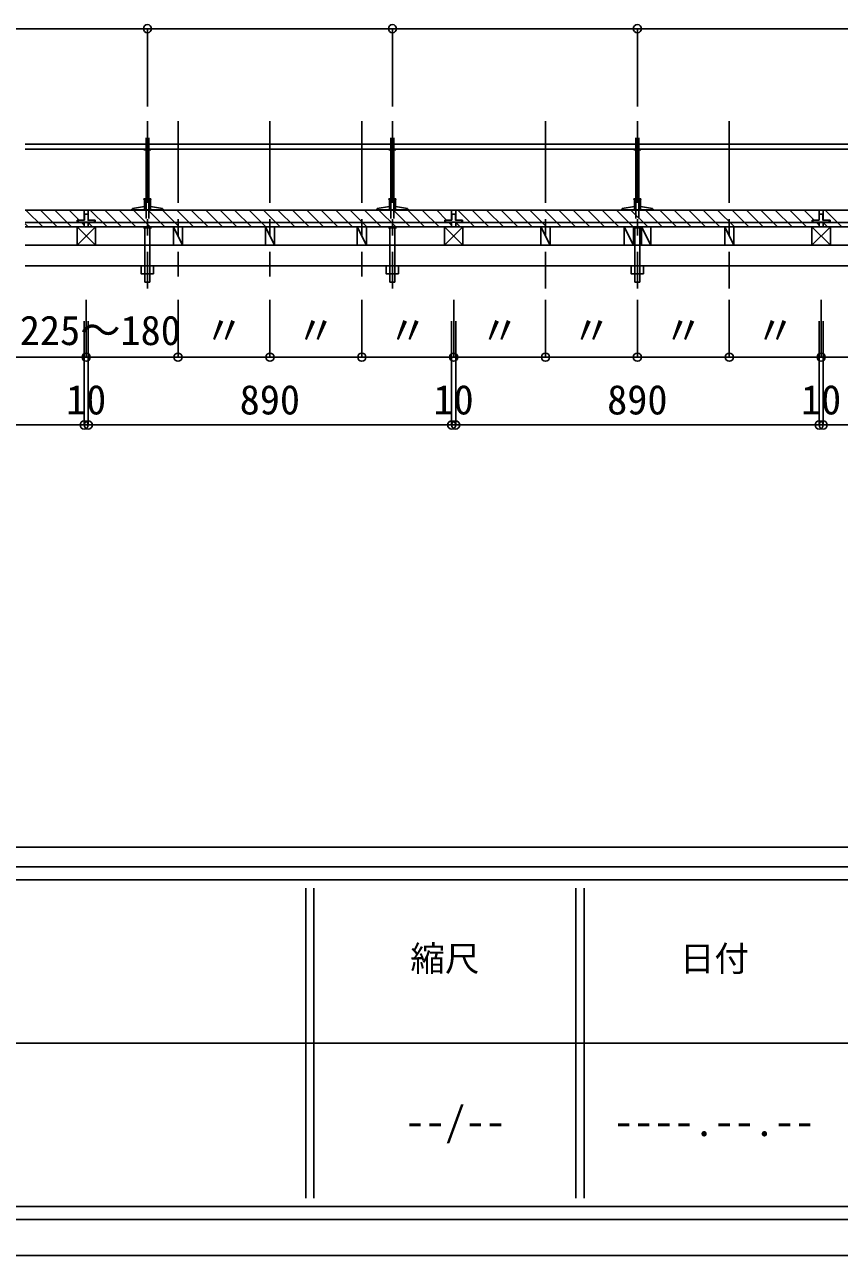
# Model space of a CAD drawing. Units: millimetres on the paper, enlarged 10 times, with parts at other scales. Extents: x 3821 to 7821, y 4568 to 7368.
# Drawn here: x 6936 to 7435, y 4568 to 5322 of the extents above; entities that cross this region are included whole.
import ezdxf
from ezdxf.enums import TextEntityAlignment as Align

# ---------------------------------------------------------------- set-up
doc = ezdxf.new("R2010")
doc.units = ezdxf.units.MM
doc.header["$LTSCALE"] = 10
doc.linetypes.add('CHAIN1', pattern=[8, 5, -1, 1, -1])
doc.linetypes.add('DASHED1', pattern=[1.8, 1.2, -0.6])
for name, color, linetype in [('0-0', 7, 'Continuous'), ('7-0', 7, 'Continuous'), ('7-1', 7, 'Continuous'), ('7-2', 3, 'Continuous'), ('7-3', 3, 'Continuous')]:
    doc.layers.add(name, color=color, linetype=linetype)
doc.styles.add('ＭＳ ゴシック', font='')
doc.styles.get('ＭＳ ゴシック').set_extended_font_data('MS Gothic')

msp = doc.modelspace()

# ---------------------------------------------------------------- linework, layer by layer
at = {"layer": '0-0', "color": 3}
for p, q in [((3820.85, 4818.18), (7820.85, 4818.18)), ((7108.35, 4793.18), (7108.35, 4603.18)), ((7113.35, 4793.18), (7113.35, 4603.18)), ((7273.85, 4793.18), (7273.85, 4603.18)), ((7278.85, 4793.18), (7278.85, 4603.18)), ((6035.85, 4698.18), (7770.85, 4698.18))]:
    msp.add_line(p, q, dxfattribs=at)
at = {"layer": '0-0', "color": 2}
for p, q in [((3860.85, 4806.18), (7780.85, 4806.18)), ((7780.85, 4798.18), (3860.85, 4798.18)), ((3860.85, 4598.18), (7780.85, 4598.18)), ((7780.85, 4590.18), (3860.85, 4590.18))]:
    msp.add_line(p, q, dxfattribs=at)
at = {"layer": '0-0', "color": 6}
msp.add_line((3820.85, 4568.18), (7820.85, 4568.18), dxfattribs=at)
at = {"layer": '7-0'}
for p, q in [((7011.46, 5294.7), (7011.46, 5271.99)), ((7161.46, 5294.7), (7161.46, 5271.99)), ((7311.46, 5294.7), (7311.46, 5271.99)), ((6936.66, 5249), (7703.64, 5249)), ((7010.58, 5252.84), (7010.58, 5215.5)), ((7012.33, 5252.84), (7012.33, 5215.5)), ((7160.58, 5252.84), (7160.58, 5215.5)), ((7162.33, 5252.84), (7162.33, 5215.5)), ((7310.58, 5252.84), (7310.58, 5215.5)), ((7312.33, 5252.84), (7312.33, 5215.5)), ((6936.66, 5246), (7703.64, 5246)), ((7009.33, 5246), (7009.33, 5245.5)), ((7009.33, 5245.5), (7013.58, 5245.5)), ((7013.58, 5246), (7013.58, 5245.5)), ((7159.33, 5246), (7159.33, 5245.5)), ((7159.33, 5245.5), (7163.58, 5245.5)), ((7163.58, 5246), (7163.58, 5245.5)), ((7309.33, 5246), (7309.33, 5245.5)), ((7309.33, 5245.5), (7313.58, 5245.5)), ((7313.58, 5246), (7313.58, 5245.5)), ((7009.58, 5210.75), (7002.21, 5209.5)), ((7013.58, 5215.5), (7009.33, 5215.5)), ((7009.33, 5215), (7009.33, 5215.5)), ((7013.58, 5215), (7009.33, 5215)), ((7009.58, 5208.75), (7009.58, 5215)), ((7013.33, 5208.75), (7013.33, 5215)), ((7020.71, 5209.5), (7013.33, 5210.75)), ((7013.58, 5215), (7013.58, 5215.5)), ((7159.58, 5210.75), (7152.21, 5209.5)), ((7163.58, 5215.5), (7159.33, 5215.5)), ((7159.33, 5215), (7159.33, 5215.5)), ((7163.58, 5215), (7159.33, 5215)), ((7159.58, 5208.75), (7159.58, 5215)), ((7163.33, 5208.75), (7163.33, 5215)), ((7170.71, 5209.5), (7163.33, 5210.75)), ((7163.58, 5215), (7163.58, 5215.5)), ((7309.58, 5210.75), (7302.21, 5209.5)), ((7313.58, 5215.5), (7309.33, 5215.5)), ((7309.33, 5215), (7309.33, 5215.5)), ((7313.58, 5215), (7309.33, 5215)), ((7309.58, 5208.75), (7309.58, 5215)), ((7313.33, 5208.75), (7313.33, 5215)), ((7320.71, 5209.5), (7313.33, 5210.75)), ((7313.58, 5215), (7313.58, 5215.5)), ((6936.66, 5208.5), (7703.64, 5208.5)), ((6972.71, 5208.5), (6972.71, 5202.5)), ((6975.08, 5206.12), (6972.83, 5206.12)), ((6972.83, 5202.37), (6972.83, 5206.12)), ((6975.21, 5208.5), (6975.21, 5202.5)), ((7001.46, 5208.75), (7001.46, 5208.5)), ((7002.21, 5208.75), (7002.21, 5209.5)), ((7020.71, 5208.75), (7020.71, 5209.5)), ((7151.46, 5208.75), (7151.46, 5208.5)), ((7152.21, 5208.75), (7152.21, 5209.5)), ((7170.71, 5208.75), (7170.71, 5209.5)), ((7197.71, 5208.5), (7197.71, 5202.5)), ((7200.08, 5206.12), (7197.83, 5206.12)), ((7197.83, 5202.37), (7197.83, 5206.12)), ((7200.21, 5208.5), (7200.21, 5202.5)), ((7301.46, 5208.75), (7301.46, 5208.5)), ((7302.21, 5208.75), (7302.21, 5209.5)), ((7320.71, 5208.75), (7320.71, 5209.5)), ((7422.71, 5208.5), (7422.71, 5202.5)), ((7425.08, 5206.12), (7422.83, 5206.12)), ((7422.83, 5202.37), (7422.83, 5206.12)), ((7425.21, 5208.5), (7425.21, 5202.5)), ((6936.66, 5201), (7197.71, 5201)), ((6936.66, 5198.25), (7197.71, 5198.25)), ((6979.58, 5198.25), (6968.33, 5187)), ((6968.33, 5198.25), (6979.58, 5187)), ((6968.46, 5202.5), (6968.46, 5201)), ((6968.46, 5202.5), (6972.71, 5202.5)), ((6968.96, 5202.37), (6972.83, 5202.37)), ((6968.96, 5201.12), (6968.96, 5202.37)), ((6978.96, 5201.12), (6968.96, 5201.12)), ((6972.71, 5201), (6972.71, 5198.25)), ((6972.71, 5198.25), (6975.21, 5198.25)), ((6975.21, 5202.5), (6979.46, 5202.5)), ((6975.21, 5201), (6975.21, 5198.25)), ((6979.46, 5202.5), (6979.46, 5201)), ((6979.58, 5198.25), (6979.58, 5187)), ((7003.33, 5198.25), (7008.96, 5198.25)), ((7008.96, 5197.75), (7013.96, 5197.75)), ((7009.96, 5197.75), (7009.96, 5187)), ((7012.96, 5197.75), (7012.96, 5187)), ((7013.96, 5198.25), (7019.58, 5198.25)), ((7027.4, 5198.25), (7033.02, 5187)), ((7083.65, 5198.25), (7089.27, 5187)), ((7139.9, 5198.25), (7145.52, 5187)), ((7153.33, 5198.25), (7158.96, 5198.25)), ((7158.96, 5197.75), (7163.96, 5197.75)), ((7159.96, 5197.75), (7159.96, 5187)), ((7162.96, 5197.75), (7162.96, 5187)), ((7163.96, 5198.25), (7169.58, 5198.25)), ((7204.58, 5198.25), (7193.33, 5187)), ((7193.33, 5198.25), (7204.58, 5187)), ((7193.46, 5202.5), (7193.46, 5201)), ((7193.46, 5202.5), (7197.71, 5202.5)), ((7193.96, 5202.37), (7197.83, 5202.37)), ((7193.96, 5201.12), (7193.96, 5202.37)), ((7203.96, 5201.12), (7193.96, 5201.12)), ((7197.71, 5201), (7197.71, 5198.25)), ((7197.71, 5198.25), (7200.21, 5198.25)), ((7200.21, 5202.5), (7204.46, 5202.5)), ((7200.21, 5201), (7200.21, 5198.25)), ((7200.21, 5201), (7703.64, 5201)), ((7200.21, 5198.25), (7703.64, 5198.25)), ((7204.46, 5202.5), (7204.46, 5201)), ((7204.58, 5198.25), (7204.58, 5187)), ((7252.4, 5198.25), (7258.02, 5187)), ((7303.33, 5198.25), (7308.96, 5198.25)), ((7303.33, 5198.25), (7308.96, 5187)), ((7308.96, 5197.75), (7308.96, 5198.25)), ((7308.96, 5197.75), (7313.96, 5197.75)), ((7309.96, 5197.75), (7309.96, 5187)), ((7312.96, 5197.75), (7312.96, 5187)), ((7313.96, 5198.25), (7319.58, 5198.25)), ((7364.9, 5198.25), (7370.52, 5187)), ((7429.58, 5198.25), (7418.33, 5187)), ((7418.33, 5198.25), (7429.58, 5187)), ((7418.46, 5202.5), (7418.46, 5201)), ((7418.46, 5202.5), (7422.71, 5202.5)), ((7418.96, 5202.37), (7422.83, 5202.37)), ((7418.96, 5201.12), (7418.96, 5202.37)), ((7428.96, 5201.12), (7418.96, 5201.12)), ((7422.71, 5201), (7422.71, 5198.25)), ((7422.71, 5198.25), (7425.21, 5198.25)), ((7425.21, 5202.5), (7429.46, 5202.5)), ((7425.21, 5201), (7425.21, 5198.25)), ((7429.46, 5202.5), (7429.46, 5201)), ((7429.58, 5198.25), (7429.58, 5187)), ((6936.66, 5187), (7703.64, 5187)), ((6936.66, 5174.5), (7703.64, 5174.5)), ((7009.96, 5174.5), (7009.96, 5164.5)), ((7012.96, 5174.5), (7012.96, 5164.5)), ((7015.21, 5174.5), (7015.21, 5169.5)), ((7159.96, 5174.5), (7159.96, 5164.5)), ((7162.96, 5174.5), (7162.96, 5164.5)), ((7165.21, 5174.5), (7165.21, 5169.5)), ((7309.96, 5174.5), (7309.96, 5164.5)), ((7312.96, 5174.5), (7312.96, 5164.5)), ((7315.21, 5174.5), (7315.21, 5169.5)), ((7009.96, 5164.5), (7012.96, 5164.5)), ((7159.96, 5164.5), (7162.96, 5164.5)), ((7309.96, 5164.5), (7312.96, 5164.5)), ((6973.96, 5136.73), (6973.96, 5153.52)), ((7030.21, 5136.73), (7030.21, 5153.52)), ((7086.46, 5136.73), (7086.46, 5153.52)), ((7142.71, 5136.73), (7142.71, 5153.52)), ((7198.96, 5136.73), (7198.96, 5153.52)), ((7255.21, 5136.73), (7255.21, 5153.52)), ((7311.46, 5136.73), (7311.46, 5153.52)), ((7367.71, 5136.73), (7367.71, 5153.52)), ((7423.96, 5136.73), (7423.96, 5153.52)), ((6972.71, 5098.95), (6972.71, 5140.43)), ((6975.21, 5098.95), (6975.21, 5140.43)), ((7197.71, 5098.95), (7197.71, 5140.43)), ((7200.21, 5098.95), (7200.21, 5140.43)), ((7422.71, 5098.95), (7422.71, 5140.43)), ((7425.21, 5098.95), (7425.21, 5140.43))]:
    msp.add_line(p, q, dxfattribs=at)
at = {"layer": '7-0', "linetype": 'CHAIN1'}
for p, q in [((7011.46, 5263.03), (7011.46, 5160.57)), ((7030.21, 5263.03), (7030.21, 5167.85)), ((7086.46, 5263.03), (7086.46, 5167.85)), ((7142.71, 5263.03), (7142.71, 5167.85)), ((7161.46, 5263.03), (7161.46, 5160.57)), ((7255.21, 5263.03), (7255.21, 5160.57)), ((7311.46, 5263.03), (7311.46, 5160.57)), ((7367.71, 5263.03), (7367.71, 5160.57))]:
    msp.add_line(p, q, dxfattribs=at)
at = {"layer": '7-0', "linetype": 'DASHED1'}
for p, q in [((7010.58, 5215.5), (7010.58, 5198.25)), ((7012.33, 5215.5), (7012.33, 5198.25)), ((7160.58, 5215.5), (7160.58, 5198.25)), ((7162.33, 5215.5), (7162.33, 5198.25)), ((7310.58, 5215.5), (7310.58, 5198.25)), ((7312.33, 5215.5), (7312.33, 5198.25)), ((7009.96, 5187), (7009.96, 5174.5)), ((7012.96, 5187), (7012.96, 5174.5)), ((7159.96, 5187), (7159.96, 5174.5)), ((7162.96, 5187), (7162.96, 5174.5)), ((7309.96, 5187), (7309.96, 5174.5)), ((7312.96, 5187), (7312.96, 5174.5))]:
    msp.add_line(p, q, dxfattribs=at)
at = {"layer": '7-0'}
for points in [[(6978.96, 5201.12), (6978.96, 5202.37), (6975.08, 5202.37), (6975.08, 5206.12)], [(7021.46, 5208.5), (7021.46, 5208.75), (7001.46, 5208.75)], [(7171.46, 5208.5), (7171.46, 5208.75), (7151.46, 5208.75)], [(7203.96, 5201.12), (7203.96, 5202.37), (7200.08, 5202.37), (7200.08, 5206.12)], [(7321.46, 5208.5), (7321.46, 5208.75), (7301.46, 5208.75)], [(7428.96, 5201.12), (7428.96, 5202.37), (7425.08, 5202.37), (7425.08, 5206.12)], [(6968.33, 5198.25), (6968.33, 5187), (6979.58, 5187)], [(7193.33, 5198.25), (7193.33, 5187), (7204.58, 5187)], [(7313.96, 5197.75), (7313.96, 5198.25), (7319.58, 5198.25), (7319.58, 5187), (7313.96, 5187), (7313.96, 5198.25), (7319.58, 5187)], [(7418.33, 5198.25), (7418.33, 5187), (7429.58, 5187)], [(7007.71, 5174.5), (7007.71, 5169.5), (7015.21, 5169.5)], [(7157.71, 5174.5), (7157.71, 5169.5), (7165.21, 5169.5)], [(7307.71, 5174.5), (7307.71, 5169.5), (7315.21, 5169.5)]]:
    msp.add_lwpolyline(points, dxfattribs=at)
for points in [[(7027.4, 5198.25), (7033.02, 5198.25), (7033.02, 5187), (7027.4, 5187)], [(7083.65, 5198.25), (7089.27, 5198.25), (7089.27, 5187), (7083.65, 5187)], [(7139.9, 5198.25), (7145.52, 5198.25), (7145.52, 5187), (7139.9, 5187)], [(7252.4, 5198.25), (7258.02, 5198.25), (7258.02, 5187), (7252.4, 5187)], [(7303.33, 5198.25), (7308.96, 5198.25), (7308.96, 5187), (7303.33, 5187)], [(7364.9, 5198.25), (7370.52, 5198.25), (7370.52, 5187), (7364.9, 5187)]]:
    msp.add_lwpolyline(points, close=True, dxfattribs=at)
at = {"layer": '7-1'}
for p, q in [((6937.07, 5208.5), (6947.32, 5198.25)), ((6945.9, 5208.5), (6956.15, 5198.25)), ((6954.74, 5208.5), (6964.99, 5198.25)), ((6963.58, 5208.5), (6969.58, 5202.5)), ((6972.42, 5208.5), (6972.71, 5208.21)), ((6976.45, 5208.5), (6986.7, 5198.25)), ((6985.29, 5208.5), (6995.54, 5198.25)), ((6994.13, 5208.5), (7004.38, 5198.25)), ((7002.97, 5208.5), (7013.22, 5198.25)), ((7011.81, 5208.5), (7022.06, 5198.25)), ((7020.64, 5208.5), (7030.89, 5198.25)), ((7029.48, 5208.5), (7039.73, 5198.25)), ((7038.32, 5208.5), (7048.57, 5198.25)), ((7047.16, 5208.5), (7057.41, 5198.25)), ((7056, 5208.5), (7066.25, 5198.25)), ((7064.84, 5208.5), (7075.09, 5198.25)), ((7073.68, 5208.5), (7083.93, 5198.25)), ((7082.52, 5208.5), (7092.77, 5198.25)), ((7091.36, 5208.5), (7101.61, 5198.25)), ((7100.19, 5208.5), (7110.44, 5198.25)), ((7109.03, 5208.5), (7119.28, 5198.25)), ((7117.87, 5208.5), (7128.12, 5198.25)), ((7126.71, 5208.5), (7136.96, 5198.25)), ((7135.55, 5208.5), (7145.8, 5198.25)), ((7144.39, 5208.5), (7154.64, 5198.25)), ((7153.23, 5208.5), (7163.48, 5198.25)), ((7162.07, 5208.5), (7172.32, 5198.25)), ((7170.9, 5208.5), (7181.15, 5198.25)), ((7179.74, 5208.5), (7189.99, 5198.25)), ((7188.58, 5208.5), (7194.58, 5202.5)), ((7197.42, 5208.5), (7197.71, 5208.21)), ((7201.45, 5208.5), (7211.7, 5198.25)), ((7210.29, 5208.5), (7220.54, 5198.25)), ((7219.13, 5208.5), (7229.38, 5198.25)), ((7227.97, 5208.5), (7238.22, 5198.25)), ((7236.81, 5208.5), (7247.06, 5198.25)), ((7245.64, 5208.5), (7255.89, 5198.25)), ((7254.48, 5208.5), (7264.73, 5198.25)), ((7263.32, 5208.5), (7273.57, 5198.25)), ((7272.16, 5208.5), (7282.41, 5198.25)), ((7281, 5208.5), (7291.25, 5198.25)), ((7289.84, 5208.5), (7300.09, 5198.25)), ((7298.68, 5208.5), (7308.93, 5198.25)), ((7307.52, 5208.5), (7317.77, 5198.25)), ((7316.36, 5208.5), (7326.61, 5198.25)), ((7325.19, 5208.5), (7335.44, 5198.25)), ((7334.03, 5208.5), (7344.28, 5198.25)), ((7342.87, 5208.5), (7353.12, 5198.25)), ((7351.71, 5208.5), (7361.96, 5198.25)), ((7360.55, 5208.5), (7370.8, 5198.25)), ((7369.39, 5208.5), (7379.64, 5198.25)), ((7378.23, 5208.5), (7388.48, 5198.25)), ((7387.07, 5208.5), (7397.32, 5198.25)), ((7395.9, 5208.5), (7406.15, 5198.25)), ((7404.74, 5208.5), (7414.99, 5198.25)), ((7413.58, 5208.5), (7419.58, 5202.5)), ((7422.42, 5208.5), (7422.71, 5208.21)), ((7426.45, 5208.5), (7436.7, 5198.25)), ((6936.66, 5200.07), (6938.48, 5198.25)), ((6971.08, 5201), (6972.71, 5199.37)), ((6975.21, 5200.9), (6977.86, 5198.25)), ((7196.08, 5201), (7197.71, 5199.37)), ((7200.21, 5200.9), (7202.86, 5198.25)), ((7421.08, 5201), (7422.71, 5199.37)), ((7425.21, 5200.9), (7427.86, 5198.25))]:
    msp.add_line(p, q, dxfattribs=at)
at = {"layer": '7-2'}
for p, q in [((7011.46, 5289.7), (7011.46, 5319.7)), ((7011.46, 5319.7), (7161.46, 5319.7)), ((7161.46, 5289.7), (7161.46, 5319.7)), ((7161.46, 5289.7), (7161.46, 5319.7)), ((7161.46, 5319.7), (7311.46, 5319.7)), ((7311.46, 5289.7), (7311.46, 5319.7)), ((7311.46, 5289.7), (7311.46, 5319.7)), ((7311.46, 5319.7), (7461.46, 5319.7)), ((6973.96, 5148.45), (6973.96, 5118.45)), ((7030.21, 5148.45), (7030.21, 5118.45)), ((7030.21, 5148.45), (7030.21, 5118.45)), ((7086.46, 5148.45), (7086.46, 5118.45)), ((7086.46, 5148.45), (7086.46, 5118.45)), ((7142.71, 5148.45), (7142.71, 5118.45)), ((7142.71, 5148.45), (7142.71, 5118.45)), ((7198.96, 5148.45), (7198.96, 5118.45)), ((7198.96, 5148.45), (7198.96, 5118.45)), ((7255.21, 5148.45), (7255.21, 5118.45)), ((7255.21, 5148.45), (7255.21, 5118.45)), ((7311.46, 5148.45), (7311.46, 5118.45)), ((7311.46, 5148.45), (7311.46, 5118.45)), ((7367.71, 5148.45), (7367.71, 5118.45)), ((7367.71, 5148.45), (7367.71, 5118.45)), ((7423.96, 5148.45), (7423.96, 5118.45)), ((7423.96, 5148.45), (7423.96, 5118.45)), ((6973.96, 5118.45), (7030.21, 5118.45)), ((7030.21, 5118.45), (7086.46, 5118.45)), ((7086.46, 5118.45), (7142.71, 5118.45)), ((7142.71, 5118.45), (7198.96, 5118.45)), ((7198.96, 5118.45), (7255.21, 5118.45)), ((7255.21, 5118.45), (7311.46, 5118.45)), ((7311.46, 5118.45), (7367.71, 5118.45)), ((7367.71, 5118.45), (7423.96, 5118.45)), ((7423.96, 5118.45), (7480.21, 5118.45)), ((6972.71, 5106.95), (6972.71, 5076.95)), ((6975.21, 5106.95), (6975.21, 5076.95)), ((6975.21, 5106.95), (6975.21, 5076.95)), ((7197.71, 5106.95), (7197.71, 5076.95)), ((7197.71, 5106.95), (7197.71, 5076.95)), ((7200.21, 5106.95), (7200.21, 5076.95)), ((7200.21, 5106.95), (7200.21, 5076.95)), ((7422.71, 5106.95), (7422.71, 5076.95)), ((7422.71, 5106.95), (7422.71, 5076.95)), ((7425.21, 5106.95), (7425.21, 5076.95)), ((7425.21, 5106.95), (7425.21, 5076.95)), ((6972.71, 5076.95), (6975.21, 5076.95)), ((6975.21, 5076.95), (7197.71, 5076.95)), ((7197.71, 5076.95), (7200.21, 5076.95)), ((7200.21, 5076.95), (7422.71, 5076.95)), ((7422.71, 5076.95), (7425.21, 5076.95)), ((7425.21, 5076.95), (7647.71, 5076.95))]:
    msp.add_line(p, q, dxfattribs=at)
for centre in [(7011.46, 5319.7), (7161.46, 5319.7), (7161.46, 5319.7), (7311.46, 5319.7), (7311.46, 5319.7), (6973.96, 5118.45), (7030.21, 5118.45), (7030.21, 5118.45), (7086.46, 5118.45), (7086.46, 5118.45), (7142.71, 5118.45), (7142.71, 5118.45), (7198.96, 5118.45), (7198.96, 5118.45), (7255.21, 5118.45), (7255.21, 5118.45), (7311.46, 5118.45), (7311.46, 5118.45), (7367.71, 5118.45), (7367.71, 5118.45), (7423.96, 5118.45), (7423.96, 5118.45), (6972.71, 5076.95), (6975.21, 5076.95), (6975.21, 5076.95), (7197.71, 5076.95), (7197.71, 5076.95), (7200.21, 5076.95), (7200.21, 5076.95), (7422.71, 5076.95), (7422.71, 5076.95), (7425.21, 5076.95), (7425.21, 5076.95)]:
    msp.add_circle(centre, 2.5, dxfattribs=at)
at = {"layer": '7-3'}
for p, q in [((7011.46, 5319.7), (6853.83, 5319.7)), ((6973.96, 5118.45), (6792.83, 5118.45)), ((6972.71, 5076.95), (6792.83, 5076.95))]:
    msp.add_line(p, q, dxfattribs=at)

# ---------------------------------------------------------------- texts
at = {"layer": '0-0', "style": 'ＭＳ ゴシック'}
for s, height, p in [('縮尺', 15.52, (7172.43, 4737.6)), ('日付', 15.52, (7337.43, 4737.6)), ('--/--', 18.1, (7169.13, 4635.83)), ('----.--.--', 18.1, (7296.86, 4635.83))]:
    msp.add_text(s, height=height, dxfattribs=at).set_placement(p, align=Align.BOTTOM_LEFT)
at = {"layer": '7-0', "style": 'ＭＳ ゴシック'}
for s, p in [('225～180', (6933.32, 5120.45)), ('〃', (7045.99, 5120.45)), ('〃', (7102.24, 5120.45)), ('〃', (7158.49, 5120.45)), ('〃', (7214.74, 5120.45)), ('〃', (7270.99, 5120.45)), ('〃', (7327.24, 5120.45)), ('〃', (7383.49, 5120.45))]:
    msp.add_text(s, height=18.1, dxfattribs=at).set_placement(p, align=Align.BOTTOM_LEFT)
at = {"layer": '7-2', "color": 7, "style": 'ＭＳ ゴシック'}
for s, p in [('10', (6961.61, 5077.95)), ('890', (7067.94, 5077.95)), ('10', (7186.61, 5077.95)), ('890', (7292.94, 5077.95)), ('10', (7411.61, 5077.95))]:
    msp.add_text(s, height=18.1, dxfattribs=at).set_placement(p, align=Align.BOTTOM_LEFT)

doc.saveas('drawing.dxf')
